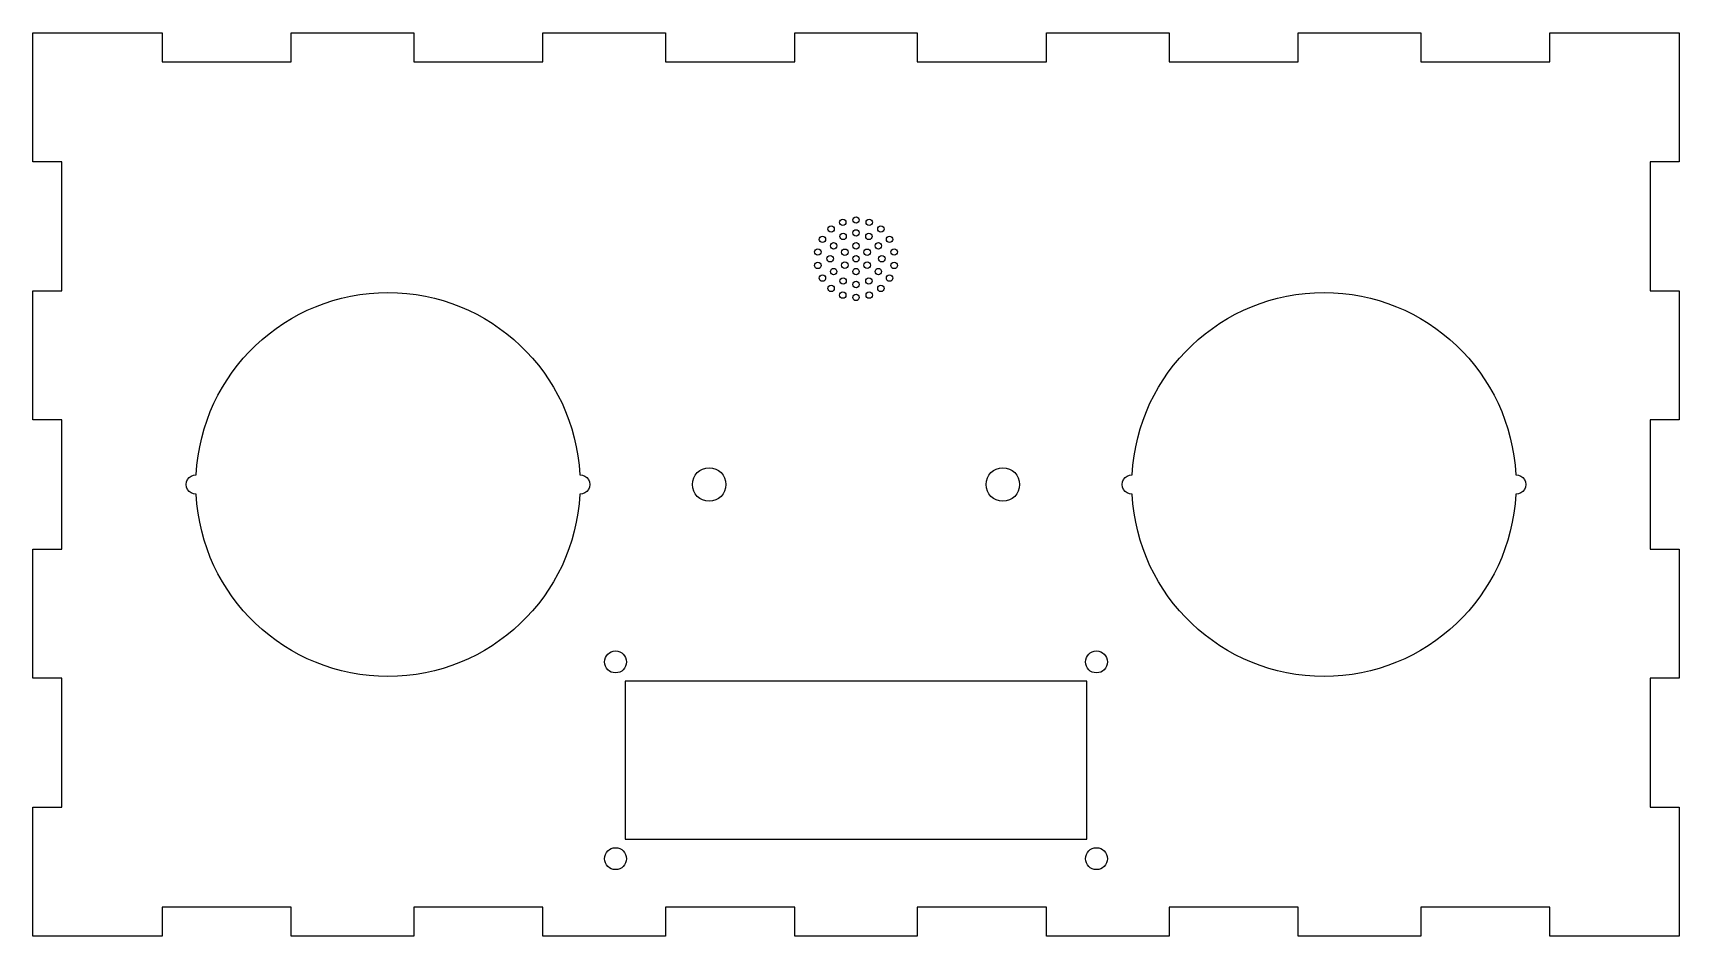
# Model space of a CAD drawing. Header units: millimetres. Extents: x -255 to 0, y -140 to 0.
import ezdxf

# ---------------------------------------------------------------- set-up
doc = ezdxf.new("R2010")
doc.units = ezdxf.units.MM
doc.layers.get('0').update_dxf_attribs({"linetype": 'CONTINUOUS'})

msp = doc.modelspace()

# ---------------------------------------------------------------- linework, layer by layer
for points in [[(0, -20), (-4.5, -20), (-4.5, -40), (0, -40), (0, -60), (-4.5, -60), (-4.5, -80), (0, -80), (0, -100), (-4.5, -100), (-4.5, -120), (0, -120), (0, -140), (-20, -140), (-20, -135.5), (-40, -135.5), (-40, -140), (-59, -140), (-59, -135.5), (-79, -135.5), (-79, -140), (-98, -140), (-98, -135.5), (-118, -135.5), (-118, -140), (-137, -140), (-137, -135.5), (-157, -135.5), (-157, -140), (-176, -140), (-176, -135.5), (-196, -135.5), (-196, -140), (-215, -140), (-215, -135.5), (-235, -135.5), (-235, -140), (-255, -140), (-255, -120), (-250.5, -120), (-250.5, -100), (-255, -100), (-255, -80), (-250.5, -80), (-250.5, -60), (-255, -60), (-255, -40), (-250.5, -40), (-250.5, -20), (-255, -20), (-255, 0), (-235, 0), (-235, -4.5), (-215, -4.5), (-215, 0), (-196, 0), (-196, -4.5), (-176, -4.5), (-176, 0), (-157, 0), (-157, -4.5), (-137, -4.5), (-137, 0), (-118, 0), (-118, -4.5), (-98, -4.5), (-98, 0), (-79, 0), (-79, -4.5), (-59, -4.5), (-59, 0), (-40, 0), (-40, -4.5), (-20, -4.5), (-20, 0), (0, 0)], [(-91.75, -125), (-91.75, -100.5), (-163.25, -100.5), (-163.25, -125)]]:
    msp.add_lwpolyline(points, close=True)
for points in [[(-229.71, -68.5, -0.950804), (-170.29, -68.5, -1.025536), (-170.29, -71.5, -0.950804), (-229.71, -71.5, -1.025536)], [(-84.71, -68.5, -0.950804), (-25.29, -68.5, -1.025536), (-25.29, -71.5, -0.950804), (-84.71, -71.5, -1.025536)]]:
    msp.add_lwpolyline(points, format="xyb", close=True)
for centre, radius in [((-131.36, -30.4), 0.5), ((-129.55, -29.36), 0.5), ((-127.5, -29), 0.5), ((-127.5, -31), 0.5), ((-125.45, -29.36), 0.5), ((-123.64, -30.4), 0.5), ((-132.7, -32), 0.5), ((-130.96, -33), 0.5), ((-129.5, -31.54), 0.5), ((-127.5, -33), 0.5), ((-125.5, -31.54), 0.5), ((-124.04, -33), 0.5), ((-122.3, -32), 0.5), ((-133.41, -33.96), 0.5), ((-133.41, -36.04), 0.5), ((-131.5, -35), 0.5), ((-129.23, -34), 0.5), ((-129.23, -36), 0.5), ((-127.5, -35), 0.5), ((-125.77, -34), 0.5), ((-125.77, -36), 0.5), ((-123.5, -35), 0.5), ((-121.59, -33.96), 0.5), ((-121.59, -36.04), 0.5), ((-132.7, -38), 0.5), ((-130.96, -37), 0.5), ((-129.5, -38.46), 0.5), ((-127.5, -37), 0.5), ((-125.5, -38.46), 0.5), ((-124.04, -37), 0.5), ((-122.3, -38), 0.5), ((-131.36, -39.6), 0.5), ((-129.55, -40.64), 0.5), ((-127.5, -39), 0.5), ((-127.5, -41), 0.5), ((-125.45, -40.64), 0.5), ((-123.64, -39.6), 0.5), ((-150.25, -70), 2.6), ((-104.75, -70), 2.6), ((-164.75, -97.5), 1.7), ((-90.25, -97.5), 1.7), ((-164.75, -128), 1.7), ((-90.25, -128), 1.7)]:
    msp.add_circle(centre, radius)

doc.saveas('drawing.dxf')
